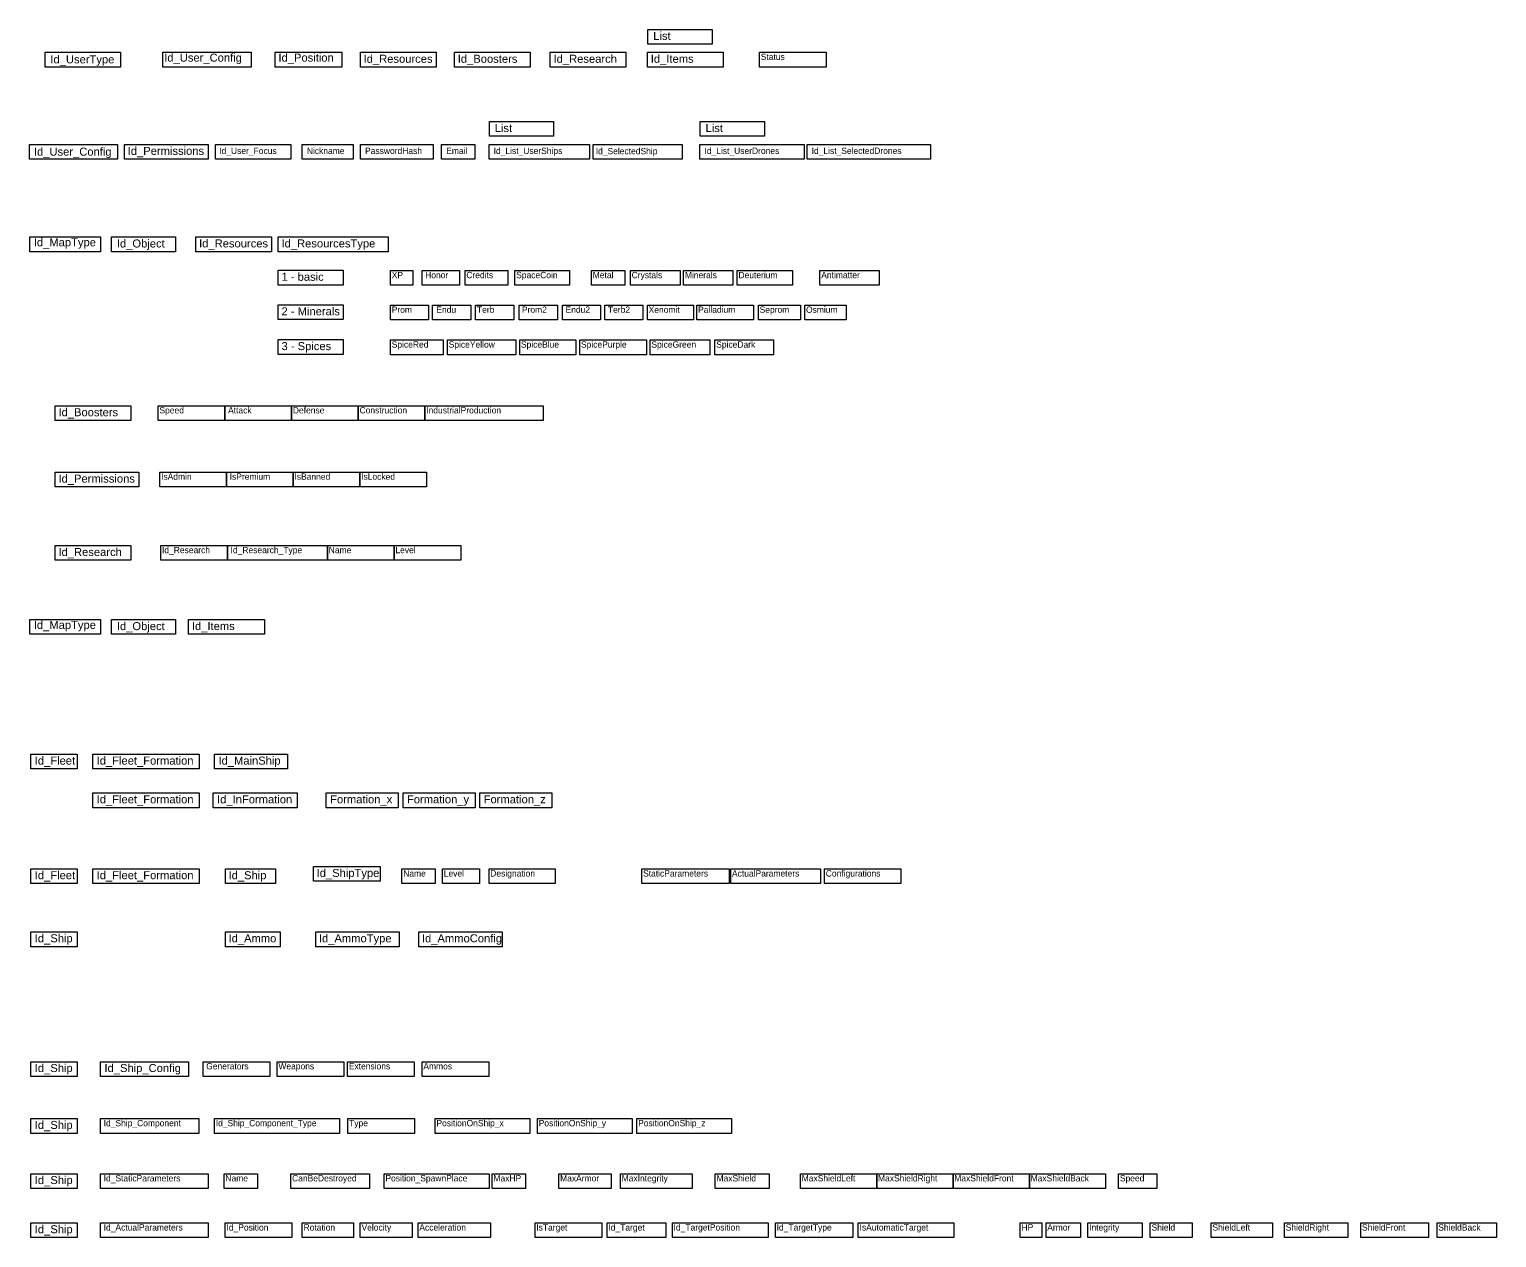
# Model space of a CAD drawing. Header units: millimetres. Extents: x 33057 to 249580, y -15894 to 47997.
# Drawn here: x 55730 to 64899, y 15854 to 23401 of the extents above; entities that cross this region are included whole.
import ezdxf

# ---------------------------------------------------------------- set-up
doc = ezdxf.new("R2010")
doc.units = ezdxf.units.MM
doc.layers.add('Obrys', color=253, linetype='Continuous', lineweight=30)
doc.layers.add('základní', color=4, linetype='Continuous')
doc.styles.get("Standard").update_dxf_attribs({"font": 'arial.ttf'})

msp = doc.modelspace()

# ---------------------------------------------------------------- linework, layer by layer
at = {"layer": 'základní', "color": 252, "lineweight": 30, "true_color": 0x939598}
for points in [[(59595.6, 23401), (59995.9, 23401), (59995.9, 23308.9), (59595.6, 23308.9)], [(58605.1, 22825.6), (59005.3, 22825.6), (59005.3, 22733.5), (58605.1, 22733.5)], [(59922.6, 22825.6), (60322.9, 22825.6), (60322.9, 22733.5), (59922.6, 22733.5)], [(55733.9, 22104.5), (56174.1, 22104.5), (56174.1, 22012.4), (55733.9, 22012.4)], [(56244, 22104.5), (56644.3, 22104.5), (56644.3, 22012.4), (56244, 22012.4)], [(55733.9, 19714.6), (56174.1, 19714.6), (56174.1, 19622.5), (55733.9, 19622.5)], [(56244, 19714.6), (56644.3, 19714.6), (56644.3, 19622.5), (56244, 19622.5)]]:
    msp.add_lwpolyline(points, close=True, dxfattribs=at)
at = {"layer": 'základní', "color": 52, "lineweight": 30, "true_color": 0xc8c92d}
msp.add_lwpolyline([(55827.8, 23257.9), (56299.4, 23257.9), (56299.4, 23165.8), (55827.8, 23165.8)], close=True, dxfattribs=at)
at = {"layer": 'základní', "lineweight": 30}
for points in [[(56565, 23257.9), (57115.3, 23257.9), (57115.3, 23165.8), (56565, 23165.8)], [(57266.8, 23257.9), (57683.5, 23257.9), (57683.5, 23165.8), (57266.8, 23165.8)], [(57798.4, 23257.9), (58271.3, 23257.9), (58271.3, 23165.8), (57798.4, 23165.8)], [(58386.9, 23257.9), (58859.8, 23257.9), (58859.8, 23165.8), (58386.9, 23165.8)], [(58985.4, 23257.9), (59458.3, 23257.9), (59458.3, 23165.8), (58985.4, 23165.8)], [(59593, 23257.9), (60065.9, 23257.9), (60065.9, 23165.8), (59593, 23165.8)], [(60292.6, 23257.9), (60709.3, 23257.9), (60709.3, 23165.8), (60292.6, 23165.8)], [(56324.3, 22682.6), (56846.6, 22682.6), (56846.6, 22590.4), (56324.3, 22590.4)], [(56893.4, 22682.6), (57364.5, 22682.6), (57364.5, 22590.4), (56893.4, 22590.4)], [(57435.4, 22682.6), (57753.6, 22682.6), (57753.6, 22590.4), (57435.4, 22590.4)], [(57799.1, 22682.6), (58253.3, 22682.6), (58253.3, 22590.4), (57799.1, 22590.4)], [(58306.3, 22682.6), (58514.7, 22682.6), (58514.7, 22590.4), (58306.3, 22590.4)], [(58602.5, 22682.6), (59230.5, 22682.6), (59230.5, 22590.4), (58602.5, 22590.4)], [(59253.5, 22682.6), (59809.9, 22682.6), (59809.9, 22590.4), (59253.5, 22590.4)], [(59920, 22682.6), (60571.6, 22682.6), (60571.6, 22590.4), (59920, 22590.4)], [(60589.6, 22682.6), (61360.7, 22682.6), (61360.7, 22590.4), (60589.6, 22590.4)], [(57285.4, 22104.5), (57971.4, 22104.5), (57971.4, 22012.4), (57285.4, 22012.4)], [(57285.4, 21896.1), (57690.6, 21896.1), (57690.6, 21804), (57285.4, 21804)], [(57986.6, 21894.6), (58125.7, 21894.6), (58125.7, 21802.5), (57986.6, 21802.5)], [(58183.8, 21894.6), (58417.2, 21894.6), (58417.2, 21802.5), (58183.8, 21802.5)], [(58452.8, 21894.6), (58720.1, 21894.6), (58720.1, 21802.5), (58452.8, 21802.5)], [(58764.1, 21894.6), (59106.3, 21894.6), (59106.3, 21802.5), (58764.1, 21802.5)], [(59242.5, 21894.6), (59450.9, 21894.6), (59450.9, 21802.5), (59242.5, 21802.5)], [(59485.7, 21894.6), (59796.5, 21894.6), (59796.5, 21802.5), (59485.7, 21802.5)], [(59818.5, 21894.6), (60126.6, 21894.6), (60126.6, 21802.5), (59818.5, 21802.5)], [(60153.3, 21894.6), (60499.7, 21894.6), (60499.7, 21802.5), (60153.3, 21802.5)], [(60670.6, 21894.6), (61040.1, 21894.6), (61040.1, 21802.5), (60670.6, 21802.5)], [(57285.4, 21680.7), (57690.6, 21680.7), (57690.6, 21588.6), (57285.4, 21588.6)], [(57285.4, 21463.1), (57690.6, 21463.1), (57690.6, 21371), (57285.4, 21371)], [(56535.4, 21050.1), (56952.1, 21050.1), (56952.1, 20958), (56535.4, 20958)], [(56952.1, 21050.1), (57368.8, 21050.1), (57368.8, 20958), (56952.1, 20958)], [(57368.8, 21050.1), (57785.5, 21050.1), (57785.5, 20958), (57368.8, 20958)], [(57785.5, 21050.1), (58202.3, 21050.1), (58202.3, 20958), (57785.5, 20958)], [(58202.3, 21050.1), (58940, 21050.1), (58940, 20958), (58202.3, 20958)], [(56545.3, 20635.7), (56962, 20635.7), (56962, 20543.6), (56545.3, 20543.6)], [(56962, 20635.7), (57378.8, 20635.7), (57378.8, 20543.6), (56962, 20543.6)], [(57378.8, 20635.7), (57795.5, 20635.7), (57795.5, 20543.6), (57378.8, 20543.6)], [(57795.5, 20635.7), (58212.2, 20635.7), (58212.2, 20543.6), (57795.5, 20543.6)], [(56551, 20177), (56967.8, 20177), (56967.8, 20084.9), (56551, 20084.9)], [(56967.8, 20177), (57592.9, 20177), (57592.9, 20084.9), (56967.8, 20084.9)], [(57592.9, 20177), (58009.6, 20177), (58009.6, 20084.9), (57592.9, 20084.9)], [(58009.6, 20177), (58426.3, 20177), (58426.3, 20084.9), (58009.6, 20084.9)], [(57506.1, 18171.7), (57922.8, 18171.7), (57922.8, 18079.6), (57506.1, 18079.6)], [(58058.4, 18157.4), (58266.8, 18157.4), (58266.8, 18065.3), (58058.4, 18065.3)], [(58311.8, 18157.4), (58543.8, 18157.4), (58543.8, 18065.3), (58311.8, 18065.3)], [(58602.4, 18157.4), (59015.5, 18157.4), (59015.5, 18065.3), (58602.4, 18065.3)], [(57520.4, 17763.5), (58041, 17763.5), (58041, 17671.4), (57520.4, 17671.4)], [(56815.3, 16953.1), (57232, 16953.1), (57232, 16861), (56815.3, 16861)], [(57278.5, 16953.1), (57695.3, 16953.1), (57695.3, 16861), (57278.5, 16861)], [(57718.5, 16953.1), (58135.2, 16953.1), (58135.2, 16861), (57718.5, 16861)], [(58184.3, 16953.1), (58601, 16953.1), (58601, 16861), (58184.3, 16861)], [(56887, 16597.6), (57667.5, 16597.6), (57667.5, 16505.5), (56887, 16505.5)], [(57720.4, 16597.6), (58137.2, 16597.6), (58137.2, 16505.5), (57720.4, 16505.5)], [(58266, 16597.6), (58857.1, 16597.6), (58857.1, 16505.5), (58266, 16505.5)], [(58905.1, 16597.6), (59496.2, 16597.6), (59496.2, 16505.5), (58905.1, 16505.5)], [(59526.4, 16597.6), (60117.5, 16597.6), (60117.5, 16505.5), (59526.4, 16505.5)], [(56947.3, 16253.2), (57155.7, 16253.2), (57155.7, 16161.1), (56947.3, 16161.1)], [(57364, 16253.2), (57855.4, 16253.2), (57855.4, 16161.1), (57364, 16161.1)], [(57947.2, 16253.2), (58603.9, 16253.2), (58603.9, 16161.1), (57947.2, 16161.1)], [(58622.1, 16253.2), (58830.5, 16253.2), (58830.5, 16161.1), (58622.1, 16161.1)], [(59038.9, 16253.2), (59365.1, 16253.2), (59365.1, 16161.1), (59038.9, 16161.1)], [(59423.6, 16253.2), (59872.7, 16253.2), (59872.7, 16161.1), (59423.6, 16161.1)], [(60016, 16253.2), (60352.5, 16253.2), (60352.5, 16161.1), (60016, 16161.1)], [(60548.6, 16253.2), (61025.3, 16253.2), (61025.3, 16161.1), (60548.6, 16161.1)], [(61025.3, 16253.2), (61502, 16253.2), (61502, 16161.1), (61025.3, 16161.1)], [(61502, 16253.2), (61978.8, 16253.2), (61978.8, 16161.1), (61502, 16161.1)], [(61978.8, 16253.2), (62455.5, 16253.2), (62455.5, 16161.1), (61978.8, 16161.1)], [(62536.9, 16253.2), (62775.2, 16253.2), (62775.2, 16161.1), (62536.9, 16161.1)], [(56954.2, 15946.1), (57370.9, 15946.1), (57370.9, 15854), (56954.2, 15854)], [(57435.8, 15946.1), (57755.7, 15946.1), (57755.7, 15854), (57435.8, 15854)], [(57797.9, 15946.1), (58122.1, 15946.1), (58122.1, 15854), (57797.9, 15854)], [(58159.2, 15946.1), (58611.7, 15946.1), (58611.7, 15854), (58159.2, 15854)], [(58890, 15946.1), (59306.8, 15946.1), (59306.8, 15854), (58890, 15854)], [(59340.7, 15946.1), (59706.5, 15946.1), (59706.5, 15854), (59340.7, 15854)], [(59747.9, 15946.1), (60347.4, 15946.1), (60347.4, 15854), (59747.9, 15854)], [(60391.7, 15946.1), (60875.7, 15946.1), (60875.7, 15854), (60391.7, 15854)], [(60910, 15946.1), (61507.6, 15946.1), (61507.6, 15854), (60910, 15854)], [(61922.1, 15946.1), (62057.1, 15946.1), (62057.1, 15854), (61922.1, 15854)], [(62082.9, 15946.1), (62298.8, 15946.1), (62298.8, 15854), (62082.9, 15854)], [(62344.5, 15946.1), (62683.4, 15946.1), (62683.4, 15854), (62344.5, 15854)], [(62734.7, 15946.1), (62995.6, 15946.1), (62995.6, 15854), (62734.7, 15854)], [(63115.1, 15946.1), (63498.6, 15946.1), (63498.6, 15854), (63115.1, 15854)], [(63572.7, 15946.1), (63969.5, 15946.1), (63969.5, 15854), (63572.7, 15854)], [(64049.5, 15946.1), (64472.5, 15946.1), (64472.5, 15854), (64049.5, 15854)], [(64526.2, 15946.1), (64898.9, 15946.1), (64898.9, 15854), (64526.2, 15854)]]:
    msp.add_lwpolyline(points, close=True, dxfattribs=at)
at = {"layer": 'základní', "color": 215, "lineweight": 30, "true_color": 0xa953a0}
for points in [[(55730, 22682.6), (56280.2, 22682.6), (56280.2, 22590.4), (55730, 22590.4)], [(58164.2, 17763.5), (58684.8, 17763.5), (58684.8, 17671.4), (58164.2, 17671.4)]]:
    msp.add_lwpolyline(points, close=True, dxfattribs=at)
at = {"layer": 'základní', "color": 30, "lineweight": 30, "true_color": 0xf8991e}
for points in [[(56770.6, 22104.5), (57243.5, 22104.5), (57243.5, 22012.4), (56770.6, 22012.4)], [(55891.9, 21050.1), (56364.8, 21050.1), (56364.8, 20958), (55891.9, 20958)], [(55891.9, 20635.7), (56414.1, 20635.7), (56414.1, 20543.6), (55891.9, 20543.6)], [(55891.9, 20177), (56364.8, 20177), (56364.8, 20084.9), (55891.9, 20084.9)], [(56725.5, 19714.6), (57198.4, 19714.6), (57198.4, 19622.5), (56725.5, 19622.5)], [(55738.9, 18873.3), (56029.3, 18873.3), (56029.3, 18781.2), (55738.9, 18781.2)], [(56125.7, 18631.6), (56791, 18631.6), (56791, 18539.4), (56125.7, 18539.4)], [(56955.8, 18157.4), (57267.7, 18157.4), (57267.7, 18065.3), (56955.8, 18065.3)], [(56955.8, 17763.5), (57296.3, 17763.5), (57296.3, 17671.4), (56955.8, 17671.4)], [(56174.6, 16953.1), (56723.5, 16953.1), (56723.5, 16861), (56174.6, 16861)], [(56174.6, 16597.6), (56788.8, 16597.6), (56788.8, 16505.5), (56174.6, 16505.5)], [(56174.6, 16253.2), (56848.1, 16253.2), (56848.1, 16161.1), (56174.6, 16161.1)], [(56174.6, 15946.1), (56848.1, 15946.1), (56848.1, 15854), (56174.6, 15854)]]:
    msp.add_lwpolyline(points, close=True, dxfattribs=at)
at = {"layer": 'základní', "color": 9, "lineweight": 30, "true_color": 0xafd9aa}
for points in [[(57986.6, 21678.4), (58224.9, 21678.4), (58224.9, 21586.3), (57986.6, 21586.3)], [(58250.2, 21678.4), (58488.6, 21678.4), (58488.6, 21586.3), (58250.2, 21586.3)], [(58518.8, 21678.4), (58757.2, 21678.4), (58757.2, 21586.3), (58518.8, 21586.3)], [(58791.2, 21678.4), (59029.6, 21678.4), (59029.6, 21586.3), (58791.2, 21586.3)], [(59061.3, 21678.4), (59299.7, 21678.4), (59299.7, 21586.3), (59061.3, 21586.3)], [(59325.7, 21678.4), (59564.1, 21678.4), (59564.1, 21586.3), (59325.7, 21586.3)], [(59592, 21678.4), (59880.2, 21678.4), (59880.2, 21586.3), (59592, 21586.3)], [(59901, 21678.4), (60254.5, 21678.4), (60254.5, 21586.3), (59901, 21586.3)], [(60285.4, 21678.4), (60549.6, 21678.4), (60549.6, 21586.3), (60285.4, 21586.3)], [(60575.4, 21678.4), (60834, 21678.4), (60834, 21586.3), (60575.4, 21586.3)]]:
    msp.add_lwpolyline(points, close=True, dxfattribs=at)
at = {"layer": 'základní', "color": 143, "lineweight": 30, "true_color": 0x7aafdf}
for points in [[(57986.6, 21460.9), (58316.1, 21460.9), (58316.1, 21368.8), (57986.6, 21368.8)], [(58342.6, 21460.9), (58768.9, 21460.9), (58768.9, 21368.8), (58342.6, 21368.8)], [(58794, 21460.9), (59145.9, 21460.9), (59145.9, 21368.8), (58794, 21368.8)], [(59169.2, 21460.9), (59585.9, 21460.9), (59585.9, 21368.8), (59169.2, 21368.8)], [(59609.4, 21460.9), (59982.9, 21460.9), (59982.9, 21368.8), (59609.4, 21368.8)], [(60014.3, 21460.9), (60380.5, 21460.9), (60380.5, 21368.8), (60014.3, 21368.8)]]:
    msp.add_lwpolyline(points, close=True, dxfattribs=at)
at = {"layer": 'základní', "color": 3, "lineweight": 30}
for points in [[(56125.7, 18873.3), (56791, 18873.3), (56791, 18781.2), (56125.7, 18781.2)], [(56886.9, 18873.3), (57343.3, 18873.3), (57343.3, 18781.2), (56886.9, 18781.2)], [(56878.2, 18631.6), (57404.4, 18631.6), (57404.4, 18539.4), (56878.2, 18539.4)], [(57584.7, 18631.6), (58034.9, 18631.6), (58034.9, 18539.4), (57584.7, 18539.4)], [(58065, 18631.6), (58515.1, 18631.6), (58515.1, 18539.4), (58065, 18539.4)], [(58544.1, 18631.6), (58994.2, 18631.6), (58994.2, 18539.4), (58544.1, 18539.4)], [(55738.9, 18157.4), (56029.3, 18157.4), (56029.3, 18065.3), (55738.9, 18065.3)], [(56125.7, 18157.4), (56791, 18157.4), (56791, 18065.3), (56125.7, 18065.3)], [(55738.9, 17763.5), (56029.3, 17763.5), (56029.3, 17671.4), (55738.9, 17671.4)], [(55738.9, 16953.1), (56029.3, 16953.1), (56029.3, 16861), (55738.9, 16861)], [(55738.9, 16597.6), (56029.3, 16597.6), (56029.3, 16505.5), (55738.9, 16505.5)], [(55738.9, 16253.2), (56029.3, 16253.2), (56029.3, 16161.1), (55738.9, 16161.1)], [(55738.9, 15946.1), (56029.3, 15946.1), (56029.3, 15854), (55738.9, 15854)]]:
    msp.add_lwpolyline(points, close=True, dxfattribs=at)
at = {"layer": 'základní', "color": 61, "lineweight": 30, "true_color": 0xe5e878}
for points in [[(59557.2, 18157.4), (60103.6, 18157.4), (60103.6, 18065.3), (59557.2, 18065.3)], [(60112.8, 18157.4), (60674.5, 18157.4), (60674.5, 18065.3), (60112.8, 18065.3)]]:
    msp.add_lwpolyline(points, close=True, dxfattribs=at)
at = {"layer": 'základní', "color": 217, "lineweight": 30, "true_color": 0x93278f}
msp.add_lwpolyline([(60699, 18157.4), (61175.7, 18157.4), (61175.7, 18065.3), (60699, 18065.3)], close=True, dxfattribs=at)

# ---------------------------------------------------------------- texts
at = {"layer": 'Obrys', "color": 252, "true_color": 0x939598, "char_height": 50, "attachment_point": 1}
for s, insert in [('List', (59628.5, 23385)), ('List', (58638, 22809.7)), ('List', (59955.6, 22809.7)), ('Id_MapType', (55757.9, 22096.2)), ('Id_Object', (56276.9, 22088.6)), ('Id_MapType', (55757.9, 19706.2)), ('Id_Object', (56276.9, 19698.6))]:
    msp.add_mtext_dynamic_manual_height_columns(s, width=383.881, gutter_width=12.5, heights=[80.7], dxfattribs=dict(at, insert=insert))
at = {"layer": 'Obrys', "color": 52, "true_color": 0xc8c92d, "insert": (55861.6, 23238.7), "char_height": 50, "attachment_point": 1}
msp.add_mtext_dynamic_manual_height_columns('Id_UserType', width=383.881, gutter_width=12.5, heights=[80.7], dxfattribs=at)
at = {"layer": 'Obrys', "color": 215, "true_color": 0xa953a0, "char_height": 50, "attachment_point": 1}
for s, insert in [('Id_User_Config', (56572.8, 23249.5)), ('Id_User_Config', (55758.5, 22662.2)), ('Id_AmmoConfig', (58183.1, 17748.7))]:
    msp.add_mtext_dynamic_manual_height_columns(s, width=383.881, gutter_width=12.5, heights=[80.7], dxfattribs=dict(at, insert=insert))
at = {"layer": 'Obrys', "color": 85, "true_color": 0x58ba48, "insert": (57286.6, 23249.5), "char_height": 50, "attachment_point": 1}
msp.add_mtext_dynamic_manual_height_columns('Id_Position', width=383.881, gutter_width=12.5, heights=[80.7], dxfattribs=at)
at = {"layer": 'Obrys', "color": 31, "true_color": 0xfecc66, "char_height": 50, "attachment_point": 1}
for s, insert in [('Id_Resources', (57818.6, 23242.3)), ('Id_Boosters', (58407.1, 23242.3)), ('Id_Research', (59005.6, 23242.3)), ('Id_Items', (59613.3, 23242.3)), ('Id_Permissions', (56344.6, 22667)), ('Id_Resources', (56790.8, 22089)), ('Id_ResourcesType', (57305.7, 22089)), ('1 - basic', (57305.7, 21880.6)), ('2 - Minerals', (57305.7, 21665.1)), ('3 - Spices', (57305.7, 21447.5)), ('Id_Boosters', (55912.1, 21034.5)), ('Id_Permissions', (55912.1, 20620.1)), ('Id_Research', (55912.1, 20161.5)), ('Id_Items', (56745.7, 19699))]:
    msp.add_mtext_dynamic_manual_height_columns(s, width=383.881, gutter_width=12.5, heights=[80.7], dxfattribs=dict(at, insert=insert))
at = {"layer": 'Obrys', "color": 30, "true_color": 0xf8991e, "char_height": 50, "attachment_point": 1}
for s, insert in [('{\\fCascadia Mono|b0|i0|c238|p49;\\H0.79167x;\\C96;\\c32768;Status}', (60300.4, 23249.5)), ('{\\fCascadia Mono|b0|i0|c238|p49;\\H0.79167x;\\C96;\\c32768;Id_User_Focus}', (56916.6, 22662.2)), ('{\\fCascadia Mono|b0|i0|c238|p49;\\H0.79167x;\\C96;\\c32768;Honor}', (58203.5, 21886.3)), ('{\\fCascadia Mono|b0|i0|c238|p49;\\H0.79167x;\\C96;\\c32768;Credits}', (58460.6, 21886.3)), ('{\\fCascadia Mono|b0|i0|c238|p49;\\H0.79167x;\\C96;\\c32768;Attack}', (56971.9, 21041.7)), ('{\\fCascadia Mono|b0|i0|c238|p49;\\H0.79167x;\\C96;\\c32768;Defense}', (57376.6, 21041.7)), ('{\\fCascadia Mono|b0|i0|c238|p49;\\H0.79167x;\\C96;\\c32768;IsPremium}', (56981.8, 20627.3)), ('{\\fCascadia Mono|b0|i0|c238|p49;\\H0.79167x;\\C96;\\c32768;IsBanned}', (57386.5, 20627.3)), ('{\\fCascadia Mono|b0|i0|c238|p49;\\H0.79167x;\\C96;\\c32768;Id_Research_Type}', (56987.5, 20168.7)), ('{\\fCascadia Mono|b0|i0|c238|p49;\\H0.79167x;\\C96;\\c32768;Name}', (57600.7, 20168.7)), ('{\\fCascadia Mono|b0|i0|c238|p49;\\H0.79167x;\\C96;\\c32768;Generators}', (56835.1, 16944.7)), ('{\\fCascadia Mono|b0|i0|c238|p49;\\H0.79167x;\\C96;\\c32768;Weapons}', (57286.3, 16944.7)), ('{\\fCascadia Mono|b0|i0|c238|p49;\\H0.79167x;\\C96;\\c32768;Id_Ship_Component_Type}', (56894.8, 16589.2)), ('{\\fCascadia Mono|b0|i0|c238|p49;\\H0.79167x;\\C96;\\c32768;Name}', (56955.1, 16244.8))]:
    msp.add_mtext_dynamic_manual_height_columns(s, width=383.881, gutter_width=12.5, heights=[80.7], dxfattribs=dict(at, insert=insert))
at = {"layer": 'Obrys', "color": 114, "true_color": 0x139b48, "char_height": 50, "attachment_point": 1}
for s, width, insert in [('{\\fCascadia Mono|b0|i0|c238|p49;\\H0.79167x;\\C96;\\c32768;Nickname}', 383.881, (57463.9, 22662.2)), ('{\\fCascadia Mono|b0|i0|c238|p49;\\H0.79167x;\\C96;\\c32768;PasswordHash}', 383.881, (57827.6, 22662.2)), ('{\\fCascadia Mono|b0|i0|c238|p49;\\H0.79167x;\\C96;\\c32768;Email}', 383.881, (58334.9, 22662.2)), ('{\\fCascadia Mono|b0|i0|c238|p49;\\H0.79167x;\\C96;\\c32768;Id_List_UserShips}', 383.881, (58631, 22662.2)), ('{\\fCascadia Mono|b0|i0|c238|p49;\\H0.79167x;\\C96;\\c32768;Id_SelectedShip}', 383.881, (59269.2, 22660.4)), ('{\\fCascadia Mono|b0|i0|c238|p49;\\H0.79167x;\\C96;\\c32768;Id_List_UserDrones}', 383.881, (59948.6, 22662.2)), ('{\\fCascadia Mono|b0|i0|c238|p49;\\H0.79167x;\\C96;\\c32768;Id_List_SelectedDrones}', 383.881, (60618.2, 22662.2)), ('{\\fCascadia Mono|b0|i0|c238|p49;\\H0.79167x;\\C96;\\c32768;XP}', 383.881, (57994.4, 21886.3)), ('{\\fCascadia Mono|b0|i0|c238|p49;\\H0.79167x;\\C96;\\c32768;SpaceCoin}', 383.881, (58771.9, 21886.3)), ('{\\fCascadia Mono|b0|i0|c238|p49;\\H0.79167x;\\C96;\\c32768;Metal}', 383.881, (59250.3, 21886.3)), ('{\\fCascadia Mono|b0|i0|c238|p49;\\H0.79167x;\\C96;\\c32768;Crystals}', 383.881, (59493.5, 21886.3)), ('{\\fCascadia Mono|b0|i0|c238|p49;\\H0.79167x;\\C96;\\c32768;Minerals}', 383.881, (59826.3, 21886.3)), ('{\\fCascadia Mono|b0|i0|c238|p49;\\H0.79167x;\\C96;\\c32768;Deuterium}', 383.881, (60161.1, 21886.3)), ('{\\fCascadia Mono|b0|i0|c238|p49;\\H0.79167x;\\C96;\\c32768;Antimatter}', 383.881, (60678.4, 21886.3)), ('{\\fCascadia Mono|b0|i0|c238|p49;\\H0.79167x;\\C96;\\c32768;Prom}', 383.881, (57994.4, 21670)), ('{\\fCascadia Mono|b0|i0|c238|p49;\\H0.79167x;\\C96;\\c32768;Endu}', 383.881, (58273.2, 21670)), ('{\\fCascadia Mono|b0|i0|c238|p49;\\H0.79167x;\\C96;\\c32768;Terb}', 383.881, (58527, 21670)), ('{\\fCascadia Mono|b0|i0|c238|p49;\\H0.79167x;\\C96;\\c32768;Prom2}', 383.881, (58807.8, 21670)), ('{\\fCascadia Mono|b0|i0|c238|p49;\\H0.79167x;\\C96;\\c32768;Endu2}', 383.881, (59080.5, 21670)), ('{\\fCascadia Mono|b0|i0|c238|p49;\\H0.79167x;\\C96;\\c32768;Terb2}', 383.881, (59345.4, 21670)), ('{\\fCascadia Mono|b0|i0|c238|p49;\\H0.79167x;\\C96;\\c32768;Xenomit}', 383.881, (59599.8, 21670)), ('{\\fCascadia Mono|b0|i0|c238|p49;\\H0.79167x;\\C96;\\c32768;Palladium}', 383.881, (59908.8, 21670)), ('{\\fCascadia Mono|b0|i0|c238|p49;\\H0.79167x;\\C96;\\c32768;Seprom}', 383.881, (60293.2, 21670)), ('{\\fCascadia Mono|b0|i0|c238|p49;\\H0.79167x;\\C96;\\c32768;Osmium}', 383.881, (60583.2, 21670)), ('{\\fCascadia Mono|b0|i0|c238|p49;\\H0.79167x;\\C96;\\c32768;SpiceRed}', 383.881, (57994.4, 21452.5)), ('{\\fCascadia Mono|b0|i0|c238|p49;\\H0.79167x;\\C96;\\c32768;SpiceYellow}', 383.881, (58350.4, 21452.5)), ('{\\fCascadia Mono|b0|i0|c238|p49;\\H0.79167x;\\C96;\\c32768;SpiceBlue}', 383.881, (58801.8, 21452.5)), ('{\\fCascadia Mono|b0|i0|c238|p49;\\H0.79167x;\\C96;\\c32768;SpicePurple}', 383.881, (59177, 21452.5)), ('{\\fCascadia Mono|b0|i0|c238|p49;\\H0.79167x;\\C96;\\c32768;SpiceGreen}', 383.881, (59617.2, 21452.5)), ('{\\fCascadia Mono|b0|i0|c238|p49;\\H0.79167x;\\C96;\\c32768;SpiceDark}', 383.881, (60022.1, 21452.5)), ('{\\fCascadia Mono|b0|i0|c238|p49;\\H0.79167x;\\C96;\\c32768;Speed}', 383.881, (56543.1, 21041.7)), ('{\\fCascadia Mono|b0|i0|c238|p49;\\H0.79167x;\\C96;\\c32768;Construction}', 383.881, (57793.3, 21041.7)), ('{\\fCascadia Mono|b0|i0|c238|p49;\\H0.79167x;\\C96;\\c32768;IndustrialProduction}', 383.881, (58210.1, 21041.7)), ('{\\fCascadia Mono|b0|i0|c238|p49;\\H0.79167x;\\C96;\\c32768;IsAdmin}', 383.881, (56553.1, 20627.3)), ('{\\fCascadia Mono|b0|i0|c238|p49;\\H0.79167x;\\C96;\\c32768;IsLocked}', 383.881, (57803.3, 20627.3)), ('{\\fCascadia Mono|b0|i0|c238|p49;\\H0.79167x;\\C96;\\c32768;Id_Research}', 383.881, (56558.8, 20168.7)), ('{\\fCascadia Mono|b0|i0|c238|p49;\\H0.79167x;\\C96;\\c32768;Level}', 383.881, (58017.4, 20168.7)), ('Id_ShipType', 383.881, (57525, 18156.9)), ('Id_Ship', 383.881, (56974.7, 18142.6)), ('{\\fCascadia Mono|b0|i0|c238|p49;\\H0.79167x;\\C96;\\c32768;Name}', 383.881, (58066.2, 18149)), ('{\\fCascadia Mono|b0|i0|c238|p49;\\H0.79167x;\\C96;\\c32768;Level}', 383.881, (58319.6, 18149)), ('{\\fCascadia Mono|b0|i0|c238|p49;\\H0.79167x;\\C96;\\c32768;Designation}', 383.881, (58610.2, 18149)), ('{\\fCascadia Mono|b0|i0|c238|p49;\\H0.79167x;\\C96;\\c32768;StaticParameters}', 383.881, (59565, 18149)), ('{\\fCascadia Mono|b0|i0|c238|p49;\\H0.79167x;\\C96;\\c32768;ActualParameters}', 383.881, (60120.6, 18149)), ('{\\fCascadia Mono|b0|i0|c238|p49;\\H0.79167x;\\C96;\\c32768;Configurations}', 383.881, (60706.8, 18149)), ('Id_Ammo', 383.881, (56974.7, 17748.7)), ('Id_AmmoType', 383.881, (57539.3, 17748.7)), ('{\\fCascadia Mono|b0|i0|c238|p49;\\H0.79167x;\\C96;\\c32768;Extensions}', 383.881, (57726.3, 16944.7)), ('{\\fCascadia Mono|b0|i0|c238|p49;\\H0.79167x;\\C96;\\c32768;Ammos}', 383.881, (58192.1, 16944.7)), ('{\\fCascadia Mono|b0|i0|c238|p49;\\H0.79167x;\\C96;\\c32768;Type}', 383.881, (57728.2, 16589.2)), ('{\\fCascadia Mono|b0|i0|c238|p49;\\H0.79167x;\\C96;\\c32768;PositionOnShip_x}', 383.881, (58273.8, 16589.2)), ('{\\fCascadia Mono|b0|i0|c238|p49;\\H0.79167x;\\C96;\\c32768;PositionOnShip_y}', 383.881, (58912.9, 16589.2)), ('{\\fCascadia Mono|b0|i0|c238|p49;\\H0.79167x;\\C96;\\c32768;PositionOnShip_z}', 383.881, (59534.2, 16589.2)), ('{\\fCascadia Mono|b0|i0|c238|p49;\\H0.79167x;\\C96;\\c32768;CanBeDestroyed}', 383.881, (57371.8, 16244.8)), ('{\\fCascadia Mono|b0|i0|c238|p49;\\H0.79167x;\\C96;\\c32768;Position_SpawnPlace}', 383.881, (57955, 16244.8)), ('{\\fCascadia Mono|b0|i0|c238|p49;\\H0.79167x;\\C96;\\c32768;MaxHP}', 383.881, (58629.9, 16244.8)), ('{\\fCascadia Mono|b0|i0|c238|p49;\\H0.79167x;\\C96;\\c32768;MaxArmor}', 436.588, (59046.7, 16244.8)), ('{\\fCascadia Mono|b0|i0|c238|p49;\\H0.79167x;\\C96;\\c32768;MaxIntegrity}', 383.881, (59431.3, 16244.8)), ('{\\fCascadia Mono|b0|i0|c238|p49;\\H0.79167x;\\C96;\\c32768;MaxShield}', 383.881, (60023.8, 16244.8)), ('{\\fCascadia Mono|b0|i0|c238|p49;\\H0.79167x;\\C96;\\c32768;MaxShieldLeft}', 383.881, (60556.4, 16244.8)), ('{\\fCascadia Mono|b0|i0|c238|p49;\\H0.79167x;\\C96;\\c32768;MaxShieldRight}', 383.881, (61033.1, 16244.8)), ('{\\fCascadia Mono|b0|i0|c238|p49;\\H0.79167x;\\C96;\\c32768;MaxShieldFront}', 383.881, (61509.8, 16244.8)), ('{\\fCascadia Mono|b0|i0|c238|p49;\\H0.79167x;\\C96;\\c32768;MaxShieldBack}', 383.881, (61986.6, 16244.8)), ('{\\fCascadia Mono|b0|i0|c238|p49;\\H0.79167x;\\C96;\\c32768;Speed}', 383.881, (62544.7, 16244.8)), ('{\\fCascadia Mono|b0|i0|c238|p49;\\H0.79167x;\\C96;\\c32768;Id_Position}', 383.881, (56962, 15937.8)), ('{\\fCascadia Mono|b0|i0|c238|p49;\\H0.79167x;\\C96;\\c32768;Rotation}', 383.881, (57443.6, 15937.8)), ('{\\fCascadia Mono|b0|i0|c238|p49;\\H0.79167x;\\C96;\\c32768;Velocity}', 383.881, (57805.7, 15937.8)), ('{\\fCascadia Mono|b0|i0|c238|p49;\\H0.79167x;\\C96;\\c32768;Acceleration}', 383.881, (58167, 15937.8)), ('{\\fCascadia Mono|b0|i0|c238|p49;\\H0.79167x;\\C96;\\c32768;IsTarget}', 383.881, (58897.8, 15937.8)), ('{\\fCascadia Mono|b0|i0|c238|p49;\\H0.79167x;\\C96;\\c32768;Id_Target}', 383.881, (59348.5, 15937.8)), ('{\\fCascadia Mono|b0|i0|c238|p49;\\H0.79167x;\\C96;\\c32768;Id_TargetPosition}', 383.881, (59755.7, 15937.8)), ('{\\fCascadia Mono|b0|i0|c238|p49;\\H0.79167x;\\C96;\\c32768;Id_TargetType}', 383.881, (60399.5, 15937.8)), ('{\\fCascadia Mono|b0|i0|c238|p49;\\H0.79167x;\\C96;\\c32768;IsAutomaticTarget}', 383.881, (60917.8, 15937.8)), ('{\\fCascadia Mono|b0|i0|c238|p49;\\H0.79167x;\\C96;\\c32768;HP}', 383.881, (61929.9, 15937.8)), ('{\\fCascadia Mono|b0|i0|c238|p49;\\H0.79167x;\\C96;\\c32768;Armor}', 383.881, (62090.7, 15937.8)), ('{\\fCascadia Mono|b0|i0|c238|p49;\\H0.79167x;\\C96;\\c32768;Integrity}', 383.881, (62352.3, 15937.8)), ('{\\fCascadia Mono|b0|i0|c238|p49;\\H0.79167x;\\C96;\\c32768;Shield}', 383.881, (62742.5, 15937.8)), ('{\\fCascadia Mono|b0|i0|c238|p49;\\H0.79167x;\\C96;\\c32768;ShieldLeft}', 383.881, (63122.9, 15937.8)), ('{\\fCascadia Mono|b0|i0|c238|p49;\\H0.79167x;\\C96;\\c32768;ShieldRight}', 383.881, (63580.5, 15937.8)), ('{\\fCascadia Mono|b0|i0|c238|p49;\\H0.79167x;\\C96;\\c32768;ShieldFront}', 383.881, (64057.3, 15937.8)), ('{\\fCascadia Mono|b0|i0|c238|p49;\\H0.79167x;\\C96;\\c32768;ShieldBack}', 383.881, (64534, 15937.8))]:
    msp.add_mtext_dynamic_manual_height_columns(s, width=width, gutter_width=12.5, heights=[80.7], dxfattribs=dict(at, insert=insert))
at = {"layer": 'Obrys', "color": 3, "char_height": 50, "attachment_point": 1}
for s, insert in [('Id_Fleet', (55763.8, 18858.7)), ('Id_Fleet_Formation', (56150.5, 18858.7)), ('Id_MainShip', (56911.8, 18858.7)), ('Id_Fleet_Formation', (56150.5, 18617)), ('Id_InFormation', (56903, 18617)), ('Formation_x', (57609.6, 18617)), ('Formation_y', (58089.8, 18617)), ('Formation_z', (58568.9, 18617)), ('Id_Fleet', (55763.8, 18142.9)), ('Id_Fleet_Formation', (56150.5, 18142.9)), ('Id_Ship', (55763.8, 17749)), ('Id_Ship', (55763.8, 16938.5)), ('Id_Ship_Config', (56199.4, 16938.5)), ('Id_Ship', (55763.8, 16583.1)), ('{\\fCascadia Mono|b0|i0|c238|p49;\\H0.79167x;\\C96;\\c32768;Id_Ship_Component}', (56194.4, 16589.2)), ('Id_Ship', (55763.8, 16238.7)), ('{\\fCascadia Mono|b0|i0|c238|p49;\\H0.79167x;\\C96;\\c32768;Id_StaticParameters}', (56194.4, 16244.8)), ('Id_Ship', (55763.8, 15931.6)), ('{\\fCascadia Mono|b0|i0|c238|p49;\\H0.79167x;\\C96;\\c32768;Id_ActualParameters}', (56194.4, 15937.8))]:
    msp.add_mtext_dynamic_manual_height_columns(s, width=383.881, gutter_width=12.5, heights=[80.7], dxfattribs=dict(at, insert=insert))

doc.saveas('drawing.dxf')
